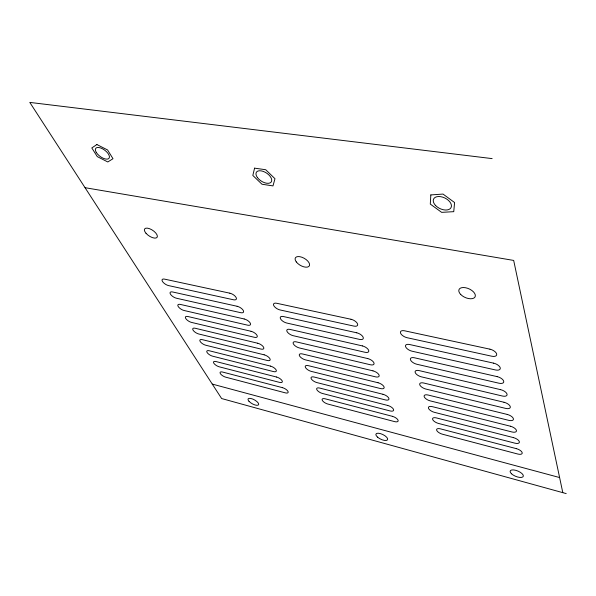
<?xml version="1.0" encoding="UTF-8"?>
<svg xmlns="http://www.w3.org/2000/svg" width="596" height="596" viewBox="0 0 596 596"><rect width="100%" height="100%" fill="white"/><g stroke="black" fill="none" stroke-linecap="round" stroke-linejoin="round"><path stroke-width="0.89" d="M492.14 158.611L29.8 102.408L221.63 398.545L566.2 493.592M85.042 187.688L513.678 260.43L562.803 492.654M212.258 384.085L559.607 477.545M430.826 194.929L430.29 204.085L441.643 212.355L453.75 211.669L454.584 202.543L443.014 194.072L430.826 194.929M254.581 168.147L252.823 175.447L261.972 184.231L272.983 185.9L274.98 178.711L265.734 169.741L254.581 168.147M96.895 144.537L91.806 147.942L97.29 156.621L107.794 161.963L112.994 158.715L107.585 149.969L96.895 144.537M229.825 293.18L164.548 279.129A5.215 2.19 32.4 0 0 162.484 281.476A5.215 2.19 32.4 0 0 168.579 285.596L233.498 299.781A5.379 2.377 30.9 0 0 236.076 297.441A5.379 2.377 30.9 0 0 229.825 293.18M350.999 319.262L276.7 303.275A5.506 2.511 29.7 0 0 273.765 305.614A5.506 2.511 29.7 0 0 280.09 309.965L353.905 326.094A5.729 2.719 27.6 0 0 357.488 323.77A5.729 2.719 27.6 0 0 350.999 319.262M489.912 349.167L404.58 330.795A5.908 2.861 25.9 0 0 400.549 333.112A5.908 2.861 25.9 0 0 407.113 337.716L491.782 356.222A6.236 3.084 23.1 0 0 496.647 353.95A6.236 3.084 23.1 0 0 489.912 349.167M237.119 306.277L172.557 291.965A5.133 2.131 32 0 0 170.478 294.2A5.133 2.131 32 0 0 176.468 298.238L240.68 312.676A5.289 2.302 30.5 0 0 243.265 310.449A5.289 2.302 30.5 0 0 237.119 306.277M356.766 332.806L283.435 316.543A5.416 2.429 29.4 0 0 280.5 318.763A5.416 2.429 29.4 0 0 286.721 323.025L359.582 339.407A5.64 2.63 27.3 0 0 363.143 337.217A5.64 2.63 27.3 0 0 356.766 332.806M493.622 363.15L409.594 344.518A5.811 2.764 25.6 0 0 405.6 346.693A5.811 2.764 25.6 0 0 412.045 351.208L495.432 369.952A6.131 2.973 22.9 0 0 500.238 367.829A6.131 2.973 22.9 0 0 493.622 363.15M244.189 318.972L180.327 304.414A5.051 2.071 31.6 0 0 178.234 306.545A5.051 2.071 31.6 0 0 184.127 310.509L247.645 325.178A5.208 2.235 30.2 0 0 250.231 323.062A5.208 2.235 30.2 0 0 244.189 318.972M362.353 345.904L289.954 329.402A5.334 2.354 29 0 0 287.034 331.51A5.334 2.354 29 0 0 293.143 335.682L365.072 352.296A5.55 2.54 27 0 0 368.619 350.225A5.55 2.54 27 0 0 362.353 345.904M497.206 376.642L414.443 357.779A5.722 2.667 25.4 0 0 410.48 359.828A5.722 2.667 25.4 0 0 416.813 364.245L498.956 383.213A6.034 2.868 22.8 0 0 503.702 381.216A6.034 2.868 22.8 0 0 497.206 376.642M251.043 331.287L187.874 316.506A4.969 2.012 31.3 0 0 185.766 318.532A4.969 2.012 31.3 0 0 191.562 322.421L254.395 337.299A5.126 2.168 29.8 0 0 256.988 335.295A5.126 2.168 29.8 0 0 251.043 331.287M367.754 358.583L296.279 341.866A5.252 2.287 28.7 0 0 293.359 343.855A5.252 2.287 28.7 0 0 299.363 347.952L370.392 364.767A5.461 2.458 26.7 0 0 373.916 362.815A5.461 2.458 26.7 0 0 367.754 358.583M500.67 389.672L419.137 370.6A5.632 2.578 25.2 0 0 415.203 372.53A5.632 2.578 25.2 0 0 421.424 376.851L502.361 396.02A5.938 2.764 22.7 0 0 507.047 394.15A5.938 2.764 22.7 0 0 500.67 389.672M257.695 343.229L195.205 328.254A4.895 1.959 30.9 0 0 193.082 330.177A4.895 1.959 30.9 0 0 198.788 333.998L260.951 349.07A5.051 2.108 29.5 0 0 263.544 347.163A5.051 2.108 29.5 0 0 257.695 343.229M372.984 370.861L302.403 353.942A5.17 2.213 28.4 0 0 299.497 355.834A5.17 2.213 28.4 0 0 305.405 359.85L375.54 376.851A5.379 2.384 26.5 0 0 379.041 375.011A5.379 2.384 26.5 0 0 372.984 370.861M504.015 402.263L423.674 383.005A5.55 2.496 25 0 0 419.778 384.83A5.55 2.496 25 0 0 425.887 389.061L505.646 408.402A5.848 2.667 22.6 0 0 510.28 406.643A5.848 2.667 22.6 0 0 504.015 402.263M264.155 354.821L202.327 339.66A4.82 1.907 30.6 0 0 200.189 341.501A4.82 1.907 30.6 0 0 205.806 345.248L267.313 360.498A4.977 2.049 29.2 0 0 269.906 358.688A4.977 2.049 29.2 0 0 264.155 354.821M378.058 382.751L308.356 365.661A5.096 2.146 28.1 0 0 305.45 367.449A5.096 2.146 28.1 0 0 311.261 371.39L380.531 388.562A5.304 2.302 26.3 0 0 384.01 386.819A5.304 2.302 26.3 0 0 378.058 382.751M507.248 414.436L428.062 395.014A5.468 2.414 24.9 0 0 424.203 396.727A5.468 2.414 24.9 0 0 430.208 400.877L508.828 420.366A5.759 2.578 22.6 0 0 513.402 418.727A5.759 2.578 22.6 0 0 507.248 414.436M270.428 366.086L209.248 350.753A4.746 1.855 30.3 0 0 207.103 352.504A4.746 1.855 30.3 0 0 212.638 356.185L273.497 371.591A4.902 1.989 29 0 0 276.09 369.878A4.902 1.989 29 0 0 270.428 366.086M382.975 394.284L314.122 377.03A5.021 2.086 27.9 0 0 311.224 378.728A5.021 2.086 27.9 0 0 316.945 382.595L385.374 399.916A5.222 2.235 26.1 0 0 388.823 398.27A5.222 2.235 26.1 0 0 382.975 394.284M510.377 426.207L432.316 406.651A5.386 2.339 24.7 0 0 428.487 408.26A5.386 2.339 24.7 0 0 434.395 412.328L511.904 431.951A5.677 2.488 22.5 0 0 516.427 430.409A5.677 2.488 22.5 0 0 510.377 426.207M276.522 377.022L215.983 361.541A4.679 1.803 30.1 0 0 213.83 363.21A4.679 1.803 30.1 0 0 219.276 366.823L279.502 382.379A4.828 1.937 28.7 0 0 282.094 380.755A4.828 1.937 28.7 0 0 276.522 377.022M387.735 405.466L319.724 388.07A4.947 2.026 27.7 0 0 316.834 389.68A4.947 2.026 27.7 0 0 322.466 393.472L390.067 410.935A5.148 2.168 25.9 0 0 393.494 409.377A5.148 2.168 25.9 0 0 387.735 405.466M513.402 437.606L436.443 417.923A5.312 2.265 24.6 0 0 432.644 419.442A5.312 2.265 24.6 0 0 438.455 423.428L514.884 443.163A5.588 2.406 22.5 0 0 519.354 441.718A5.588 2.406 22.5 0 0 513.402 437.606M282.444 387.661L222.531 372.038A4.612 1.758 29.8 0 0 220.371 373.625A4.612 1.758 29.8 0 0 225.735 377.179L285.342 392.861A4.761 1.877 28.5 0 0 287.935 391.319A4.761 1.877 28.5 0 0 282.444 387.661M392.362 416.313L325.163 398.798A4.88 1.967 27.4 0 0 322.287 400.318A4.88 1.967 27.4 0 0 327.822 404.043L394.627 421.618A5.081 2.101 25.7 0 0 398.031 420.158A5.081 2.101 25.7 0 0 392.362 416.313M516.337 448.639L440.437 428.852A5.237 2.19 24.5 0 0 436.674 430.275A5.237 2.19 24.5 0 0 442.388 434.193L517.768 454.025A5.513 2.332 22.4 0 0 522.185 452.677A5.513 2.332 22.4 0 0 516.337 448.639M460.715 294.476A8.828 4.738 24.1 0 0 474.856 297.225A8.828 4.738 24.1 0 0 465.64 287.749A8.828 4.738 24.1 0 0 460.715 294.476M296.286 261.912A8.053 4.023 29.9 0 0 308.847 266.464A8.053 4.023 29.9 0 0 301.919 257.248A8.053 4.023 29.9 0 0 296.286 261.912M146.02 233.289A7.51 3.338 33.8 0 0 157.061 237.364A7.51 3.338 33.8 0 0 149.544 228.693A7.51 3.338 33.8 0 0 146.02 233.289M249.016 401.332A6.005 2.242 28.9 0 0 258.262 405.079A6.005 2.242 28.9 0 0 252.779 399.074A6.005 2.242 28.9 0 0 249.016 401.332M377.536 437.136A6.474 2.555 25.9 0 0 387.482 439.878A6.474 2.555 25.9 0 0 380.315 433.575A6.474 2.555 25.9 0 0 377.536 437.136M511.48 473.775A7.077 2.868 22.5 0 0 522.863 476.904A7.077 2.868 22.5 0 0 515.853 470.348A7.077 2.868 22.5 0 0 511.48 473.775M257.405 177.541A8.888 4.813 33 0 0 271.031 182.22A8.888 4.813 33 0 0 263.089 171.343A8.888 4.813 33 0 0 257.405 177.541M435.49 205.404A9.715 5.833 26 0 0 450.956 207.773A9.715 5.833 26 0 0 440.6 196.658A9.715 5.833 26 0 0 435.49 205.404M96.247 152.36A8.314 3.889 36.6 0 0 108.479 158.774A8.314 3.889 36.6 0 0 102.452 148.754A8.314 3.889 36.6 0 0 96.247 152.36"/></g></svg>
